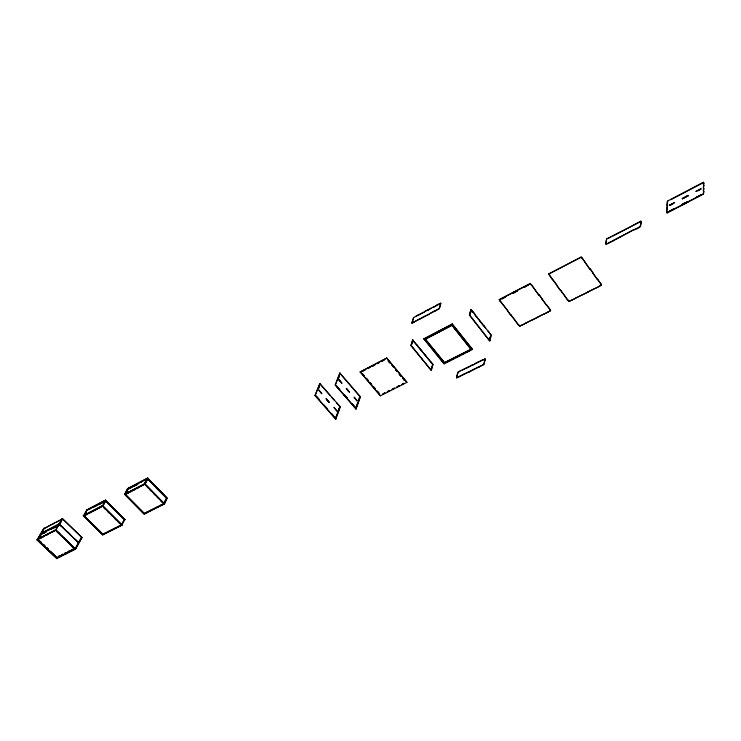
<?xml version="1.0" encoding="UTF-8"?>
<svg xmlns="http://www.w3.org/2000/svg" width="741" height="741" viewBox="0 0 741 741"><rect width="100%" height="100%" fill="white"/><g stroke="black" fill="none" stroke-linecap="round" stroke-linejoin="round"><path stroke-width="1.11" d="M666.983 211.546L667.122 212.973L703.524 194.077L703.7 190.956M703.348 191.141L703.718 188.195M703.366 188.371L703.737 185.028M703.394 185.213L703.755 182.805M703.413 182.99L703.413 182.249L667.539 201.07L667.354 202.265L667.502 201.811M703.524 194.077L703.339 192.651M703.542 191.437L703.357 189.872M703.561 188.668L703.385 186.704M703.589 185.5L703.404 184.472M703.607 183.277L703.413 182.249M703.533 192.947L703.894 191.252M703.552 190.168L703.913 188.483M703.58 186.991L703.931 185.324M703.589 184.759L703.95 183.092M697.105 197.217L700.606 195.216L696.234 197.486M700.606 195.402L700.412 194.929M700.477 189.14C686.361 196.384 709.489 184.222 698.068 190.789M688.056 201.913C679.386 203.886 681.025 207.387 687.87 201.441M682.313 198.625L688.028 195.457L682.313 198.625L688.222 195.93M682.304 204.905L682.118 204.433M682.507 198.912L682.322 198.44M669.771 211.018C682.915 203.923 661.417 215.409 673.374 209.536M674.236 208.916L674.041 208.629M670.068 205.016C684.045 197.588 660.953 209.564 672.8 203.979M669.966 211.305L669.781 210.842M670.262 205.303L670.077 204.831M666.65 211.722L667.132 208.749M666.798 208.925L667.308 205.553M666.965 205.729L667.419 203.303M667.085 203.479L667.169 201.987M666.844 212.009L666.733 210.203M666.993 209.212L666.881 207.415M667.159 206.007L667.048 204.229M667.122 212.973L667.187 211.833M667.576 204.331L667.613 203.59M667.697 202.089L667.539 201.07M633.509 229.858L620.337 236.879L633.509 229.858C634.741 229.645 640.984 228.043 640.483 225.144L641.002 222.68M640.678 222.846L640.817 221.133L612.964 236.036M640.585 226.57L640.483 225.144M640.872 223.124L640.817 221.133M640.678 225.421L641.206 222.958M639.187 227.468L640.391 226.292M620.532 237.157L620.356 236.694L612.733 240.658L612.9 241.112L606.027 244.132L608.88 243.205M608.704 242.742L612.705 240.844M571.533 300.198L569.005 301.467L601.488 285.183C600.84 283.145 597.153 279.746 597.728 279.209M605.851 243.15C606.453 244.03 605.916 240.214 606.666 238.945L620.912 231.516M606.027 244.132L606.129 240.844M606.221 244.41L606.36 243.252M601.488 285.183L600.627 283.784M598.885 286.489L601.516 284.998M597.385 279.561L590.04 268.659L589.697 269.002C587.909 265.945 582.889 259.748 582.287 258.016M592.948 273.457L597.413 279.366M589.697 269.002L585.242 262.666M590.04 268.659L593.254 273.299M581.944 258.359L581.157 257.053L548.646 273.938L557.195 285.628L552.712 279.616M568.115 300.272L569.005 301.467M567.819 300.429C566.068 297.298 560.9 291.389 560.474 289.796M560.14 290.139L556.926 285.6L560.177 289.953M522.053 324.984L519.636 326.197L550.582 310.692C549.942 308.71 546.256 305.431 546.802 304.912M550.582 310.692L549.729 309.33M548.099 311.933L550.619 310.498M552.406 279.774L548.646 273.938M546.469 305.246L539.105 294.714L538.772 295.057C536.984 292.111 531.964 286.119 531.343 284.433M538.772 295.057L534.317 288.925M539.105 294.714L542.319 299.207M531.01 284.776L530.223 283.507L499.277 299.577L507.817 310.887L503.324 305.079M528.101 285.498L527.935 285.053L524.387 287.425M518.505 325.003C518.422 324.169 510.957 315.694 511.114 314.906M518.459 325.197L515.273 320.825M517.431 291.037C510.382 292.352 511.012 295.9 517.274 290.592M510.781 315.249L507.566 310.85L510.818 315.055M501.842 298.771L505.51 296.696M502.037 299.021L505.705 296.956M499.758 300.976L499.277 299.577M485.068 360.515C484.558 359.737 484.66 363.498 483.854 364.665L479.038 366.869L483.66 364.424L485.17 359.061L482.697 359.941L485.17 359.061M484.605 360.413L484.985 358.82M489.653 338.804C490.561 339.239 488.986 338.507 490.023 337.22M489.847 339.045L490.496 336.284M489.681 340.897L487.671 338.35L489.681 340.897L490.718 336.46M489.958 340.749L491.255 335.21L487.708 330.44M471.063 309.525L473.091 312.109L471.063 309.525L469.637 314.971L487.671 338.35M482.928 359.987L477.575 362.469L482.743 359.755M485.688 327.883L484.086 325.836M479.27 366.906L473.897 369.389L479.084 366.675M472.665 365.22L477.621 362.284M468.97 372.13L474.129 369.435M483.086 325.308L476.528 316.722M468.784 371.899L473.944 369.194M472.48 364.989L467.599 367.721M467.404 367.49L472.526 364.794M469.025 371.936L463.699 374.39L468.831 371.704M472.536 349.483L452.214 324.021L472.536 349.483L444.155 363.868L423.852 338.906L452.214 324.021M469.424 350.854L466.941 351.762L469.275 350.428M467.645 367.536L462.365 369.972L467.451 367.295M471.035 349.354L451.973 325.225L425.278 339.23L444.387 362.72L471.035 349.354L451.973 325.225M472.814 312.248C474.703 311.646 474.879 317.38 476.806 316.574M469.914 347.446L468.349 345.232L470.239 347.112M463.94 374.437L458.642 376.873L463.746 374.196M467.136 352.003L469.47 350.669M466.552 342.75L464.978 340.527M461.8 354.337L464.135 353.003M456.789 376.539L457.901 372.177L462.412 369.787M456.993 375.733L458.095 372.408L460.18 370.889M461.995 354.578L464.32 353.244M458.874 376.919L456.641 378.012L457.058 376.409M462.625 338.313C461.939 334.432 459.679 336.979 462.949 337.979M471.396 317.713L469.349 315.12L470.785 309.673M456.688 356.903L459.012 355.578M470.248 313.665C472.387 307.811 469.275 315.305 470.442 313.915M456.882 357.143L459.198 355.819M451.612 359.45L453.909 358.135M451.797 359.691L454.103 358.366M458.957 333.719C458.271 329.838 456.002 332.385 459.281 333.385M446.545 361.988L448.842 360.672M455.28 329.106C454.594 325.216 452.316 327.763 455.604 328.782M446.74 362.229L449.037 360.913M444.387 362.72L471.081 349.168M444.155 363.868L423.908 338.72M442.433 361.265L440.876 359.089L442.757 360.941M447.221 327.133L449.565 325.762M439.061 356.662L437.496 354.476M447.416 327.383L449.759 326.003M442.081 329.801L444.415 328.43M435.143 352.308L433.578 350.123L435.467 351.984M442.284 330.051L444.609 328.68M431.382 368.397L432.068 366.017M431.123 370.241L429.122 367.795L431.123 370.241L432.827 364.322M431.392 370.102L432.985 364.553L412.561 340.045L414.58 342.527M439.441 331.523L436.977 332.459L439.293 331.088M412.82 339.915L411.088 345.38L429.122 367.795M431.484 347.807L429.91 345.612L431.808 347.473M437.171 332.7L439.487 331.338M431.892 335.089L434.198 333.737M434.624 311.405L439.265 308.793C440.154 307.635 440.191 303.995 440.691 304.783M432.086 335.34L434.402 333.978M427.807 343.287L426.223 341.082L428.131 342.953M434.421 311.164L439.061 308.543L440.487 304.532M440.21 304.681L440.673 303.152L440.413 304.931M438.394 304.366L440.673 303.152M426.835 337.72L429.132 336.368M438.45 304.18L433.522 307.154M427.029 337.961L429.335 336.609M434.68 311.22L429.289 313.888L434.485 310.97M429.493 314.128L424.185 316.592L429.548 313.943M428.381 310.053L433.328 306.913M406.957 382.347L386.682 358.051L406.957 382.347L380.411 395.814L360.163 371.982L386.682 358.051M428.178 309.812L431.067 308.117M423.37 312.572L418.072 315.194L428.233 309.627M404.373 380.402L402.826 378.28L404.688 380.087M424.25 312.257L425.982 310.822M401.696 384.477L403.901 383.217M419.304 319.538L424.445 316.657M401.891 384.709L404.086 383.449M411.533 344.195L412.533 341.712L411.727 344.435M396.889 386.885L399.084 385.626M419.1 319.288L424.241 316.407M397.083 387.117L399.279 385.857M400.742 376.058L399.186 373.927L401.057 375.733M412.867 348.001L410.829 345.51L412.672 339.693M392.109 389.284L394.295 388.034M419.36 319.352L414.052 321.974L419.165 319.102M418.072 315.194L415.849 316.388L418.137 315.008M392.304 389.516L394.481 388.256M389.655 390.84L387.358 391.674L389.525 390.424M412.311 321.807L413.626 317.574L415.849 316.388M414.312 322.029L412.079 323.215L412.107 321.566M412.561 321.038L413.626 317.574M412.079 323.215L412.58 321.668M397.093 371.686L395.537 369.555L397.417 371.371M387.552 391.896L389.72 390.646M393.693 367.175L392.128 365.035M382.625 394.045L384.783 392.795M382.819 394.268L384.977 393.026M389.766 362.914L388.201 360.765L390.09 362.59M380.411 395.814L360.228 371.797M378.984 393.008L377.382 391.118M382.023 360.978L384.218 359.681M375.363 388.738L373.742 386.839M382.217 361.219L384.422 359.922M371.723 384.459L370.102 382.551M377.215 363.47L379.411 362.182M377.419 363.711L379.605 362.414M374.761 365.081L372.445 365.952L374.631 364.665M372.64 366.184L374.826 364.896M368.073 380.152L366.443 378.243M357.171 404.688L357.977 402.984M359.144 399.649L358.348 401.344L358.95 399.436M359.172 398.991L359.969 397.306M359.931 396.843L360.172 396.713M356.754 405.67L356.152 407.606L356.514 405.799M355.93 409.023L360.2 396.88L339.795 373.112L360.441 396.759L355.93 409.023L335.238 385.079L339.795 373.112M354.726 407.355L351.586 403.447L355.041 407.041M357.255 400.77L354.059 397.065L356.94 401.085M367.693 368.416L369.87 367.138M358.987 398.769L359.533 397.213L360.441 396.759M356.986 404.466L357.783 402.761M364.405 375.844L362.775 373.918M367.888 368.647L370.065 367.369M362.97 370.87L365.128 369.592M363.164 371.102L365.322 369.824M347.084 398.51L344.167 394.453L347.399 398.195M349.354 392.267L346.214 388.358M343.852 394.768L347.325 398.38M336.803 414.608L337.627 412.913M335.969 417.405L336.553 415.821L335.729 417.526M338.276 411.153L338.85 409.578L338.035 411.274M339.137 408.8L339.711 407.244L338.896 408.921M339.86 406.837L335.682 419.156L315.027 395.574L319.779 383.606L340.388 406.902L335.682 419.156M339.813 407.17L339.924 406.652M334.793 417.202L331.588 413.534M337.109 410.931L333.922 407.291L336.803 411.246M339.387 389.599L336.201 385.644L339.702 389.284M342.027 383.078L338.794 379.327L341.712 383.393M339.776 381.143L338.794 379.327M335.238 385.079L340.036 372.982M339.063 376.289L338.378 377.577L339.498 375.131L338.572 377.799L339.156 376.261M327.096 408.671L323.697 404.919L327.17 408.486M329.226 402.567L326.096 398.704L328.661 401.641M319.482 399.705L316.231 396M321.909 393.508L318.676 389.812L321.594 393.823M315.027 395.574L320.019 383.486M319.445 385.626L318.482 388.293L319.214 385.755M166.845 498.582L164.15 504.037L144.412 483.882L147.237 478.482L167.244 498.378L147.728 478.084L127.628 488.569L124.553 494.33L144.217 514.161L164.548 503.834L144.81 483.669L124.645 494.145L144.217 514.161M160.399 505.473L162.316 504.658L160.584 505.658M166.16 497.906L155.638 487.402M166.466 498.193L163.761 503.639L144.319 513.393M164.734 501.981L165.891 499.647M166.651 498.378L163.956 503.834L144.514 513.578M156.731 507.307L158.639 506.492L156.925 507.502M162.103 502.231L160.538 500.629M153.081 509.141L154.98 508.326L153.267 509.326M158.565 498.619L157.083 496.822M149.45 510.957L151.34 510.151L149.636 511.151M155.017 494.988L153.433 493.376M146.014 512.967L147.718 511.975L145.829 512.772M151.451 491.357L149.867 489.736M147.885 487.708L146.394 485.901M127.535 488.754L147.728 478.084M147.616 478.881L144.801 484.281L125.424 494.33M145.81 482.623L147.014 480.316M142.781 484.725L143.078 485.309L141.355 485.772M144.282 480.196L146.088 479.538L144.375 480.566M123.914 519.2L105.509 501.129M141.448 486.152L141.151 485.568M121.552 524.813L124.59 519.293L121.367 524.906L102.554 506.205L105.704 500.444L86.604 510.401L83.492 515.94M124.775 519.478L121.941 524.897L102.61 534.724M141.253 485.957L142.976 484.929M122.135 525.091L102.554 505.621L122.135 525.091L102.804 534.909L83.298 515.745L102.554 505.621M144.514 483.966L147.431 478.38L167.04 498.48L164.456 504.019L144.606 483.78M137.696 487.671L137.502 487.467M118.162 526.647L120.005 525.869L118.356 526.832M119.718 523.544L118.162 521.997M137.604 487.856L139.317 486.828M142.253 481.252L140.734 482.465M137.789 488.05L139.41 487.207L139.123 486.624M114.679 528.389L116.513 527.62L114.864 528.574M135.473 488.523C136.446 489.958 131.778 490.301 135.677 488.717M138.623 483.141L129.712 487.921L131.407 486.911M116.207 520.052L114.642 518.496M131.842 490.403C132.824 491.839 128.156 492.181 132.046 490.607M135.001 485.031L133.306 486.05L135.195 485.225M111.215 530.13L113.04 529.361L111.4 530.315M134.149 489.94L133.862 489.356M126.831 493.311L128.526 492.858L128.23 492.283M107.76 531.862L109.575 531.093L107.945 532.047M130.527 491.82L130.24 491.237M104.324 533.585L106.13 532.816L104.509 533.77M125.674 492.496L126.063 492.885L126.887 491.348M126.665 492.015L127.304 490.283L126.063 492.885M126.924 493.691L126.637 493.108M129.897 488.115L131.592 487.096M126.73 493.497L128.434 492.478M102.804 534.909L83.4 515.569M111.215 514.81L112.78 516.366M109.149 513.041L107.584 511.485M105.611 509.521L104.036 507.955M94.061 526.036L92.412 524.415M103.212 504.473L104.481 502.176M105.5 500.249L124.97 519.673L105.5 500.249L86.41 510.216L86.984 510.493M103.397 504.38L104.666 502.074M99.174 507.807L101.008 507.001L99.359 507.993M102.341 502.074L104.064 501.453M71.247 544.941L74.406 548.016M77.879 541.754L74.637 538.874M95.7 509.604L97.534 508.808L95.895 509.789M100.415 503.074L98.775 504.056L102.425 502.444M73.794 549.831L71.599 550.933M98.97 504.241L100.6 503.259M81.482 537.336L74.971 549.109L56.612 558.306L56.964 557.621M75.962 548.053L76.629 546.339M77.527 545.228L78.194 543.514L78.565 543.875M79.324 541.986L79.982 540.282L80.352 540.643M80.584 539.698L81.241 538.003L81.612 538.374M81.667 537.521L75.156 549.294L56.798 558.482L57.446 557.334M75.35 549.479L82.029 537.614L62.439 518.561L55.492 530.324L75.526 549.387L55.603 530.13L37.337 539.615L56.724 558.112L75.073 548.914M92.245 511.401L94.07 510.605L92.44 511.586M95.432 505.668L97.154 505.056L95.626 505.853M88.809 513.189L90.624 512.392L88.994 513.374M92.004 507.455L93.718 506.853L92.19 507.65M67.477 552.99L64.578 554.444M93.523 506.668L97.052 505.242M85.382 514.967L87.188 514.18L85.567 515.152M90.291 508.641L88.679 509.604M60.503 556.491L58.344 557.575M86.41 510.216L105.602 500.064M84.65 514.124L86.123 511.735L85.02 514.217M86.289 511.485L83.789 515.94L102.934 506.001L105.889 500.638L124.21 519.487M67.172 540.745L63.893 537.846M70.59 534.687L67.505 531.705M55.807 557.213L52.806 554.379M59.789 533.622L56.492 530.695M63.254 527.583L59.984 524.674M57.474 525.628L55.946 526.175M55.649 526.175L58.854 524.665M45.479 547.395L48.573 550.341M62.439 518.561L55.492 530.324M50.703 532.835L49.258 533.585L50.814 532.649M54.204 527.333L50.842 529.204M47.443 534.53L45.998 535.28L47.739 534.53M48.869 529.991L51.861 528.305M46.174 531.649L41.172 534.252L40.792 533.89L59.391 524.1M42.413 532.686L42.95 533.325L42.598 532.862M44.488 532.399L42.783 533.038M39.523 538.642L41.144 538.077L39.634 538.457M42.496 533.048L44.747 531.742M37.05 539.893L56.992 558.668L37.05 539.893L43.923 528.268L44.469 528.528L51.879 524.369M37.217 539.809L44.099 528.176M37.745 539.568L40.987 534.076L59.576 524.285L62.633 519.006L55.899 522.535M41.848 532.473L44.284 528.352L62.448 518.83M38.93 537.762L41.524 534.066M41.857 532.742L43.358 530.399M38.56 538.679L41.348 534.159M38.05 540.263L41.218 543.329M38.384 539.374L40.181 536.336M426.936 310.674L428.437 309.868M438.644 304.431L436.171 305.394M433.466 307.339L436.31 305.829M438.589 304.616L440.867 303.393M411.876 322.974L414.108 321.789M670.809 199.737L702.588 183.073M53.019 524.044L54.751 522.868M318.991 386.783L318.723 388.164M40.885 533.613L59.104 524.1L78.435 542.838M670.272 205.118L672.809 203.794M682.517 198.727L688.222 195.744M698.068 190.604L700.477 188.964M621.125 231.609L626.506 228.978L626.33 228.515M55.918 526.564L58.826 525.045M58.993 524.952L58.798 524.489M144.467 480.381L146.088 479.538M610.927 237.101L606.666 238.945M627.47 228.469L641.011 221.411M42.005 533.983L45.988 531.899M50.972 529.306L58.937 525.147L53.852 527.925M43.886 533.122L45.877 532.084M93.635 507.187L103.62 501.981M128.804 488.856L137.761 484.188M144.727 480.557L146.718 479.52M99.526 504.25L103.518 502.166M133.686 486.448L137.659 484.373M470.859 311.331L471.063 311.581M127.489 490.477L126.915 490.19M55.714 529.945L37.439 539.439L56.825 557.927L75.174 548.729L55.714 529.815L37.661 539.198L41.385 542.532L38.041 539.559M682.109 204.618L687.861 201.626M696.04 197.375L700.402 195.115M83.298 515.745L102.564 505.742M124.553 494.33L144.717 483.854M360.163 371.982L386.626 358.236M423.852 338.906L452.158 324.206M499.23 299.762L530.185 283.692M548.618 274.124L581.129 257.238M633.49 230.043L638.992 227.191M666.928 212.686L703.329 193.781M83.594 515.755L102.749 505.816M612.927 240.927L620.55 236.972M372.445 365.952L374.566 364.85M436.977 332.459L439.237 331.283M512.337 293.316L517.237 290.778M524.193 287.165L527.898 285.239M512.577 293.39L516.496 291.352M425.278 339.23L451.917 325.41M474.768 313.989L472.86 312.063M57.363 531.973L58.928 533.483M86.929 519.033L85.623 517.477M60.873 535.363L62.429 536.864M482.067 323.271L480.168 321.353M64.374 538.744L65.93 540.235M67.866 542.106L69.413 543.598M97.479 529.398L96.191 527.861M339.619 406.957L340.119 406.865M82.029 537.614L62.263 518.644M339.471 407.355L340.388 406.902M431.049 361.932L432.985 364.553M489.31 332.487L487.958 331.264M71.349 545.469L72.887 546.96M491.255 335.21L489.644 333.654M55.047 555.796L50.119 551.119L56.77 557.436M100.98 532.835L99.702 531.306M102.527 534.354L121.746 524.711M387.358 391.674L389.46 390.609M466.941 351.762L469.229 350.613M525.675 323.169L532.547 319.723M537.438 317.278L544.394 313.795M575.34 298.29L582.556 294.677M587.687 292.102L594.986 288.444M522.285 325.049L525.906 323.224M532.779 319.788L537.67 317.333M544.616 313.86L548.331 311.998M571.756 300.262L575.562 298.354M582.778 294.742L587.909 292.167M595.208 288.518L599.098 286.563M477.806 362.516L475.352 363.396M473.61 364.757L475.305 363.59M456.447 377.78L458.688 376.678M41.366 533.789L40.996 533.427L59.206 523.924L78.537 542.653M55.603 530L74.989 548.711M60.04 522.692C60.002 524.007 62.105 520.377 61.346 520.432M58.9 524.313L60.512 525.869M84.159 515.755L102.897 534.168M83.974 515.847L102.712 534.261M89.161 520.951L90.726 522.488M105.694 500.731L124.395 519.395M144.708 513.772L125.044 493.941L127.924 488.551L128.313 488.949M124.849 494.043L144.514 513.874M147.635 478.269L167.244 498.378M315.99 396.12L319.408 399.899M331.347 413.654L334.728 417.387M315.268 395.453L335.923 419.045M326.262 398.769L329.467 402.437M326.661 399.621L328.587 401.826M319.779 383.606L330.338 395.75M331.848 397.482L334.117 400.084M336.377 402.687L340.147 407.022M336.201 385.644L339.628 389.47M351.586 403.447L354.967 407.226M335.478 384.95L356.171 408.902M346.39 388.414L349.595 392.146M338.554 379.457L339.841 380.957M346.853 389.099L348.779 391.341M347.427 390.035L348.715 391.526M362.525 374.048L364.34 376.03M366.193 378.373L367.999 380.346M369.852 382.68L371.658 384.644M373.492 386.969L375.298 388.932M377.132 391.239L378.92 393.202M388.395 360.821L390.025 362.775M395.731 369.611L397.352 371.556M399.38 373.983L401.001 375.919M403.021 378.345L404.632 380.272M388.201 360.765L389.831 362.72M391.869 365.165L393.499 367.119M395.537 369.555L397.157 371.5M399.186 373.927L400.798 375.863M402.826 378.28L404.429 380.216M413.07 348.048L414.71 350.039M416.748 352.531L418.378 354.522M420.416 357.005L422.046 358.977M424.074 361.451L425.695 363.423M427.714 365.887L429.326 367.851M414.506 349.993L416.544 352.484M418.174 354.467L420.212 356.949M421.833 358.922L423.871 361.395M425.482 363.368L427.511 365.832M416.47 344.37L418.498 346.853M420.119 348.835L422.148 351.308M423.759 353.281L425.779 355.745M427.381 357.708L429.391 360.163M412.404 339.6L432.772 364.498M425.343 339.035L444.443 362.534M426.436 341.138L428.076 343.148M430.123 345.658L431.753 347.668M433.791 350.169L435.412 352.17M441.09 359.144L442.701 361.126M426.223 341.082L427.863 343.092M429.91 345.612L431.54 347.612M433.578 350.123L435.199 352.114M437.227 354.615L438.848 356.606M440.876 359.089L442.488 361.071M453.918 326.92L455.548 328.967M457.605 331.533L459.235 333.58M461.273 336.136L462.893 338.174M468.571 345.287L470.192 347.307M453.696 326.874L455.326 328.921M457.373 331.486L459.003 333.533M461.05 336.081L462.671 338.118M464.709 340.665L466.321 342.694M468.349 345.232L469.961 347.251M471.628 317.75L473.267 319.825M475.314 322.428L476.945 324.493M478.982 327.087L480.613 329.152M482.641 331.727L484.262 333.783M486.291 336.349L487.902 338.396M473.036 319.788L475.083 322.381M476.713 324.456L478.751 327.04M480.381 329.106L482.41 331.681M484.03 333.737L486.059 336.303M474.722 314.175L476.759 316.759M478.38 318.825L480.4 321.399M482.02 323.456L484.04 326.021M485.642 328.068L487.661 330.634M477.065 317.407L478.149 318.778M483.808 325.975L485.411 328.022M518.793 324.854L519.673 326.003M511.068 315.101L515.523 320.872M518.746 325.049L519.636 326.197M499.805 300.79L503.083 305.033M531.306 284.627L534.585 288.962M546.775 305.097L549.998 309.368M530.223 283.507L531.047 284.59M542.06 299.169L546.506 305.06M568.152 300.086L569.032 301.272M560.446 289.99L564.892 295.955M564.623 295.918L567.847 300.235M582.259 258.201L585.529 262.694M597.7 279.394L600.923 283.822M581.157 257.053L581.972 258.174M147.431 478.686L144.606 484.086L125.238 494.136L128.119 488.754L147.431 478.686M44.191 536.215L42.756 536.966L44.191 536.215M53.982 531.13L52.528 531.89L53.982 531.13M43.33 544.385L44.877 545.858L43.33 544.385M46.822 547.71L48.36 549.183L46.822 547.71M59.706 555.824L58.27 556.547L59.706 555.824M62.957 554.194L61.512 554.926L62.957 554.194M66.218 552.564L64.773 553.286L66.218 552.564M69.497 550.915L68.042 551.647L69.497 550.915M72.785 549.266L71.331 549.998L72.785 549.266"/></g></svg>
